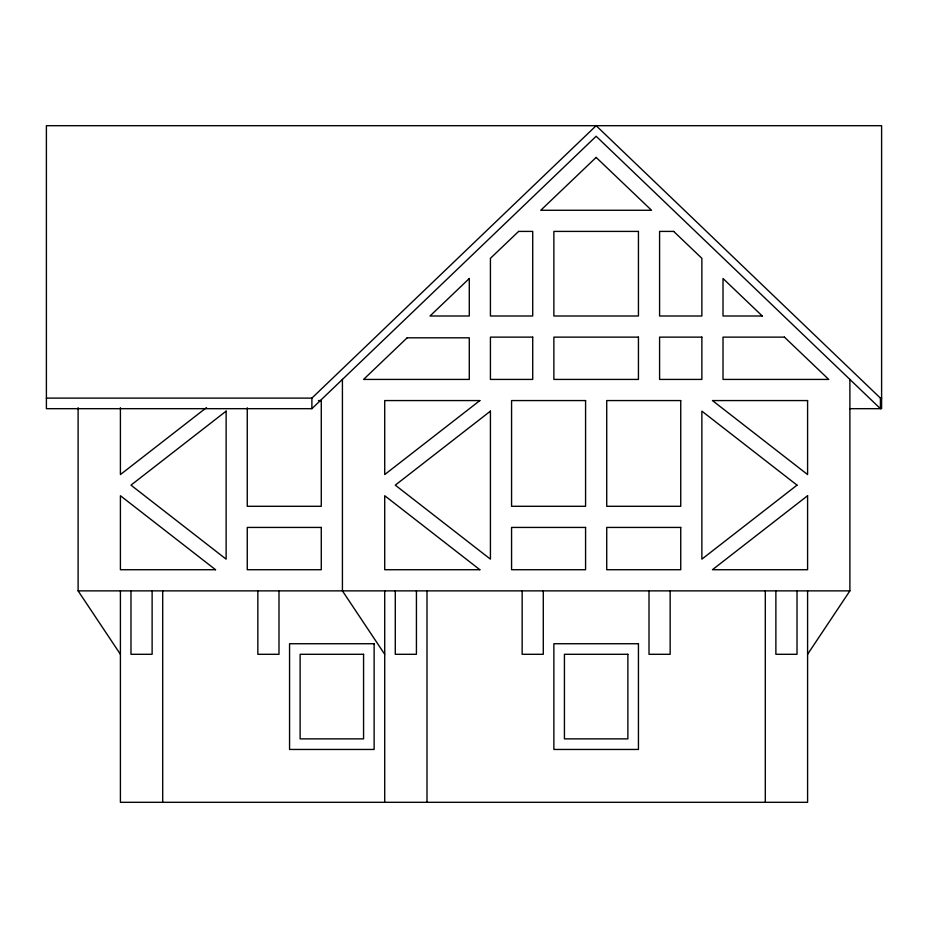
<?xml version="1.0" encoding="UTF-8"?>
<svg xmlns="http://www.w3.org/2000/svg" width="928" height="928" viewBox="0 0 928 928"><rect width="100%" height="100%" fill="white"/><g stroke="black" fill="none" stroke-linecap="round" stroke-linejoin="round"><path stroke-width="1.39" d="M807.592 654.298L849.886 590.869L849.886 379.424M46.4 398.112L311.889 398.112L596.147 125.686L880.417 398.112L881.6 398.112M849.7 408.68L881.6 408.68L881.6 125.686L46.4 125.686L46.4 408.68L311.889 408.68L596.147 136.265L880.417 408.68L880.417 398.112M206.492 407.612L120.408 474.568L120.408 407.682M318.432 400.571L321.274 400.571L321.274 506.294L247.266 506.294L247.266 407.81M78.114 407.682L78.114 590.869L849.886 590.869M384.714 654.298L342.42 590.869L342.42 379.424M78.114 590.869L120.408 654.298M807.592 590.869L807.592 802.314L120.408 802.314L120.408 590.869M797.024 590.869L797.024 654.298L775.878 654.298L775.878 590.869M765.31 590.869L765.31 802.314M670.155 590.869L670.155 654.298L649.008 654.298L649.008 590.869M543.286 590.869L543.286 654.298L522.151 654.298L522.151 590.869M426.996 590.869L426.996 802.314M416.428 590.869L416.428 654.298L395.282 654.298L395.282 590.869M384.714 590.869L384.714 802.314M311.889 398.112L311.889 408.68M278.992 590.869L278.992 654.298L257.845 654.298L257.845 590.869M162.69 590.869L162.69 802.314M152.122 590.869L152.122 654.298L130.976 654.298L130.976 590.869M407.148 337.815L363.567 379.424L469.29 379.424L469.29 337.815L407.148 337.815M469.29 278.504L430.024 315.996L469.29 315.996L469.29 278.504M518.624 231.408L490.425 258.32L490.425 315.996L532.718 315.996L532.718 231.408L518.624 231.408M596.147 157.412L540.769 210.273L651.526 210.273L596.147 157.412M226.13 411.139L130.976 485.147L226.13 559.155L226.13 411.139M479.857 400.571L384.714 474.568L384.714 400.571L479.857 400.571M490.425 411.139L395.282 485.147L490.425 559.155L490.425 411.139M797.024 485.147L701.87 559.155L701.87 411.139L797.024 485.147M807.592 495.714L712.449 569.722L807.592 569.722L807.592 495.714M638.441 231.408L553.865 231.408L553.865 315.996L638.441 315.996L638.441 231.408M673.682 231.408L659.588 231.408L659.588 315.996L701.87 315.996L701.87 258.32L673.682 231.408M762.282 315.996L723.016 315.996L723.016 278.504L762.282 315.996M532.718 337.131L490.425 337.131L490.425 379.424L532.718 379.424L532.718 337.131M638.441 337.131L553.865 337.131L553.865 379.424L638.441 379.424L638.441 337.131M701.87 337.131L659.588 337.131L659.588 379.424L701.87 379.424L701.87 337.131M784.438 337.131L723.016 337.131L723.016 379.424L828.739 379.424L784.438 337.131M585.58 400.571L511.572 400.571L511.572 506.294L585.58 506.294L585.58 400.571M680.734 400.571L606.726 400.571L606.726 506.294L680.734 506.294L680.734 400.571M807.592 400.571L712.449 400.571L807.592 474.568L807.592 400.571M321.274 527.429L247.266 527.429L247.266 569.722L321.274 569.722L321.274 527.429M585.58 527.429L511.572 527.429L511.572 569.722L585.58 569.722L585.58 527.429M680.734 527.429L606.726 527.429L606.726 569.722L680.734 569.722L680.734 527.429M215.551 569.722L120.408 569.722L120.408 495.714L215.551 569.722M479.857 569.722L384.714 569.722L384.714 495.714L479.857 569.722M374.135 643.73L289.559 643.73L289.559 749.453L374.135 749.453L374.135 643.73M638.441 643.73L553.865 643.73L553.865 749.453L638.441 749.453L638.441 643.73M363.567 654.298L300.127 654.298L300.127 738.874L363.567 738.874L363.567 654.298M627.873 654.298L564.433 654.298L564.433 738.874L627.873 738.874L627.873 654.298"/></g></svg>
